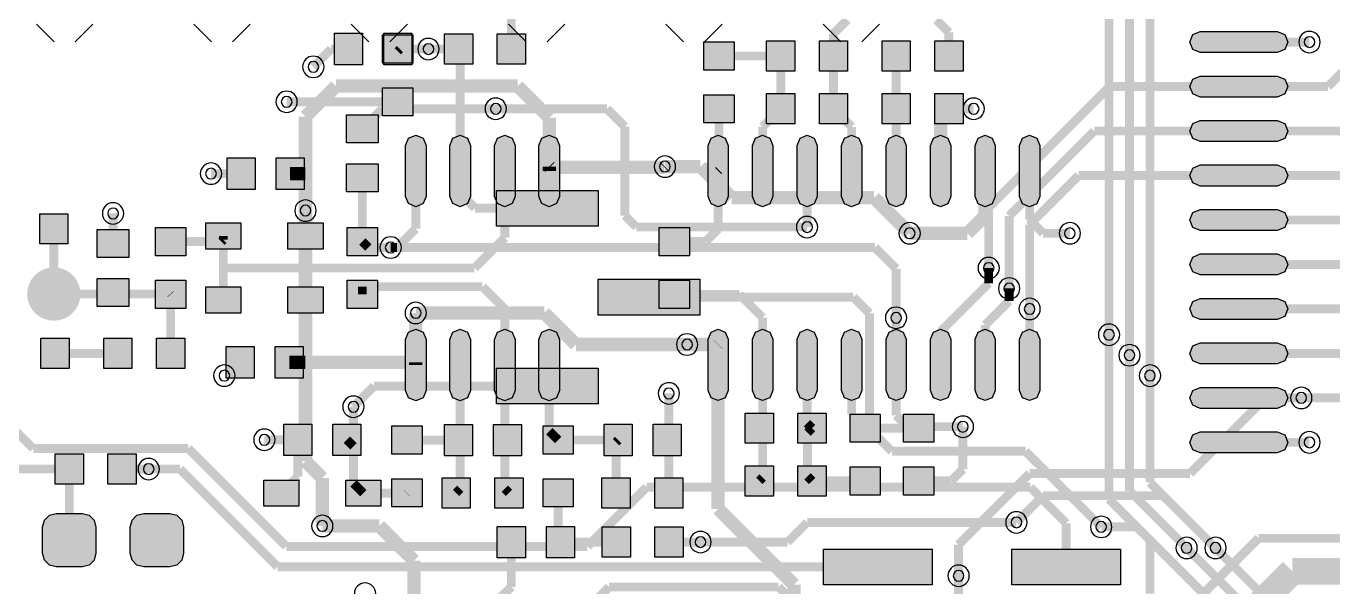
# Model space of a CAD drawing. Header units: millimetres. Extents: x -2 to 166, y 0 to 101.
# Drawn here: x 19.11 to 56.4, y 49.85 to 65.86 of the extents above; entities that cross this region are included whole.
import ezdxf

# ---------------------------------------------------------------- set-up
doc = ezdxf.new("R2010")
doc.units = ezdxf.units.MM
doc.header["$MEASUREMENT"] = 0
for name, color, linetype, true_color in [('Bottom-Layer', 7, 'Continuous', 0x0000ff), ('Hole-Layer', 7, 'Continuous', 0x222222), ('Multi-Layer', 7, 'Continuous', 0xc0c0c0), ('Top-Layer', 7, 'Continuous', 0xff0000)]:
    doc.layers.add(name, color=color, linetype=linetype, true_color=true_color)

msp = doc.modelspace()

# ---------------------------------------------------------------- hatches: boundary and pattern name
at = {"layer": 'Bottom-Layer'}
for points in [[(28.712, 65.656), (28.712, 64.756), (27.912, 64.756), (27.912, 65.656)], [(30.112, 65.656), (30.112, 64.756), (29.312, 64.756), (29.312, 65.656)], [(31.045, 64.774), (31.045, 65.638), (31.852, 65.638), (31.852, 64.774)], [(32.552, 64.774), (32.552, 65.638), (33.358, 65.638), (33.358, 64.774)], [(39.313, 64.604), (38.449, 64.604), (38.449, 65.41), (39.313, 65.41)], [(41.047, 65.439), (41.047, 64.575), (40.241, 64.575), (40.241, 65.439)], [(42.554, 65.439), (42.554, 64.575), (41.747, 64.575), (41.747, 65.439)], [(44.34, 65.439), (44.34, 64.575), (43.534, 64.575), (43.534, 65.439)], [(45.847, 65.439), (45.847, 64.575), (45.041, 64.575), (45.041, 65.439)], [(39.313, 63.097), (38.449, 63.097), (38.449, 63.903), (39.313, 63.903)], [(41.047, 63.932), (41.047, 63.068), (40.241, 63.068), (40.241, 63.932)], [(42.554, 63.932), (42.554, 63.068), (41.747, 63.068), (41.747, 63.932)], [(44.34, 63.932), (44.34, 63.068), (43.534, 63.068), (43.534, 63.932)], [(45.847, 63.932), (45.847, 63.068), (45.041, 63.068), (45.041, 63.932)], [(29.152, 62.53), (28.252, 62.53), (28.252, 63.33), (29.152, 63.33)], [(30.522, 60.998), (30.436, 60.791), (30.228, 60.704), (30.02, 60.791), (29.934, 60.998), (29.934, 62.455), (30.02, 62.663), (30.228, 62.749), (30.436, 62.663), (30.522, 62.455)], [(31.792, 60.998), (31.706, 60.791), (31.498, 60.704), (31.29, 60.791), (31.204, 60.998), (31.204, 62.455), (31.29, 62.663), (31.498, 62.749), (31.706, 62.663), (31.792, 62.455)], [(33.062, 60.998), (32.976, 60.791), (32.768, 60.704), (32.56, 60.791), (32.474, 60.998), (32.474, 62.455), (32.56, 62.663), (32.768, 62.749), (32.976, 62.663), (33.062, 62.455)], [(34.332, 60.998), (34.246, 60.791), (34.038, 60.704), (33.83, 60.791), (33.744, 60.998), (33.744, 62.455), (33.83, 62.663), (34.038, 62.749), (34.246, 62.663), (34.332, 62.455)], [(39.144, 60.992), (39.06, 60.789), (38.857, 60.705), (38.654, 60.789), (38.57, 60.992), (38.57, 62.456), (38.654, 62.659), (38.857, 62.743), (39.06, 62.659), (39.144, 62.456)], [(40.414, 60.992), (40.33, 60.789), (40.127, 60.705), (39.924, 60.789), (39.84, 60.992), (39.84, 62.456), (39.924, 62.659), (40.127, 62.743), (40.33, 62.659), (40.414, 62.456)], [(41.684, 60.992), (41.6, 60.789), (41.397, 60.705), (41.194, 60.789), (41.11, 60.992), (41.11, 62.456), (41.194, 62.659), (41.397, 62.743), (41.6, 62.659), (41.684, 62.456)], [(42.954, 60.992), (42.87, 60.789), (42.667, 60.705), (42.464, 60.789), (42.38, 60.992), (42.38, 62.456), (42.464, 62.659), (42.667, 62.743), (42.87, 62.659), (42.954, 62.456)], [(44.224, 60.992), (44.14, 60.789), (43.937, 60.705), (43.734, 60.789), (43.65, 60.992), (43.65, 62.456), (43.734, 62.659), (43.937, 62.743), (44.14, 62.659), (44.224, 62.456)], [(45.494, 60.992), (45.41, 60.789), (45.207, 60.705), (45.004, 60.789), (44.92, 60.992), (44.92, 62.456), (45.004, 62.659), (45.207, 62.743), (45.41, 62.659), (45.494, 62.456)], [(46.764, 60.992), (46.68, 60.789), (46.477, 60.705), (46.274, 60.789), (46.19, 60.992), (46.19, 62.456), (46.274, 62.659), (46.477, 62.743), (46.68, 62.659), (46.764, 62.456)], [(48.034, 60.992), (47.95, 60.789), (47.747, 60.705), (47.544, 60.789), (47.46, 60.992), (47.46, 62.456), (47.544, 62.659), (47.747, 62.743), (47.95, 62.659), (48.034, 62.456)], [(24.841, 61.198), (24.841, 62.098), (25.641, 62.098), (25.641, 61.198)], [(26.241, 61.198), (26.241, 62.098), (27.041, 62.098), (27.041, 61.198)], [(29.152, 61.13), (28.252, 61.13), (28.252, 61.93), (29.152, 61.93)], [(20.302, 60.503), (20.302, 59.639), (19.496, 59.639), (19.496, 60.503)], [(21.14, 60.055), (22.04, 60.055), (22.04, 59.255), (21.14, 59.255)], [(23.664, 59.305), (22.8, 59.305), (22.8, 60.111), (23.664, 60.111)], [(24.235, 59.495), (24.235, 60.245), (25.235, 60.245), (25.235, 59.495)], [(26.581, 59.495), (26.581, 60.245), (27.581, 60.245), (27.581, 59.495)], [(28.27, 60.111), (29.134, 60.111), (29.134, 59.305), (28.27, 59.305)], [(38.043, 59.305), (37.179, 59.305), (37.179, 60.111), (38.043, 60.111)], [(19.137, 58.21, 1), (20.661, 58.21, 1)], [(19.137, 58.21, 1), (20.661, 58.21, 1)], [(21.14, 58.655), (22.04, 58.655), (22.04, 57.855), (21.14, 57.855)], [(23.664, 57.798), (22.8, 57.798), (22.8, 58.604), (23.664, 58.604)], [(28.27, 58.604), (29.134, 58.604), (29.134, 57.798), (28.27, 57.798)], [(38.043, 57.798), (37.179, 57.798), (37.179, 58.604), (38.043, 58.604)], [(25.235, 58.414), (25.235, 57.664), (24.235, 57.664), (24.235, 58.414)], [(27.581, 58.414), (27.581, 57.664), (26.581, 57.664), (26.581, 58.414)], [(30.522, 55.454), (30.436, 55.246), (30.228, 55.16), (30.02, 55.246), (29.934, 55.454), (29.934, 56.911), (30.02, 57.119), (30.228, 57.205), (30.436, 57.119), (30.522, 56.911)], [(31.792, 55.454), (31.706, 55.246), (31.498, 55.16), (31.29, 55.246), (31.204, 55.454), (31.204, 56.911), (31.29, 57.119), (31.498, 57.205), (31.706, 57.119), (31.792, 56.911)], [(33.062, 55.454), (32.976, 55.246), (32.768, 55.16), (32.56, 55.246), (32.474, 55.454), (32.474, 56.911), (32.56, 57.119), (32.768, 57.205), (32.976, 57.119), (33.062, 56.911)], [(34.332, 55.454), (34.246, 55.246), (34.038, 55.16), (33.83, 55.246), (33.744, 55.454), (33.744, 56.911), (33.83, 57.119), (34.038, 57.205), (34.246, 57.119), (34.332, 56.911)], [(39.144, 55.453), (39.06, 55.25), (38.857, 55.166), (38.654, 55.25), (38.57, 55.453), (38.57, 56.917), (38.654, 57.12), (38.857, 57.204), (39.06, 57.12), (39.144, 56.917)], [(40.414, 55.453), (40.33, 55.25), (40.127, 55.166), (39.924, 55.25), (39.84, 55.453), (39.84, 56.917), (39.924, 57.12), (40.127, 57.204), (40.33, 57.12), (40.414, 56.917)], [(41.684, 55.453), (41.6, 55.25), (41.397, 55.166), (41.194, 55.25), (41.11, 55.453), (41.11, 56.917), (41.194, 57.12), (41.397, 57.204), (41.6, 57.12), (41.684, 56.917)], [(42.954, 55.453), (42.87, 55.25), (42.667, 55.166), (42.464, 55.25), (42.38, 55.453), (42.38, 56.917), (42.464, 57.12), (42.667, 57.204), (42.87, 57.12), (42.954, 56.917)], [(44.224, 55.453), (44.14, 55.25), (43.937, 55.166), (43.734, 55.25), (43.65, 55.453), (43.65, 56.917), (43.734, 57.12), (43.937, 57.204), (44.14, 57.12), (44.224, 56.917)], [(45.494, 55.453), (45.41, 55.25), (45.207, 55.166), (45.004, 55.25), (44.92, 55.453), (44.92, 56.917), (45.004, 57.12), (45.207, 57.204), (45.41, 57.12), (45.494, 56.917)], [(46.764, 55.453), (46.68, 55.25), (46.477, 55.166), (46.274, 55.25), (46.19, 55.453), (46.19, 56.917), (46.274, 57.12), (46.477, 57.204), (46.68, 57.12), (46.764, 56.917)], [(48.034, 55.453), (47.95, 55.25), (47.747, 55.166), (47.544, 55.25), (47.46, 55.453), (47.46, 56.917), (47.544, 57.12), (47.747, 57.204), (47.95, 57.12), (48.034, 56.917)], [(19.527, 56.083), (19.527, 56.947), (20.334, 56.947), (20.334, 56.083)], [(21.322, 56.083), (21.322, 56.947), (22.129, 56.947), (22.129, 56.083)], [(22.829, 56.083), (22.829, 56.947), (23.636, 56.947), (23.636, 56.083)], [(24.816, 55.811), (24.816, 56.711), (25.616, 56.711), (25.616, 55.811)], [(26.216, 55.811), (26.216, 56.711), (27.016, 56.711), (27.016, 55.811)], [(27.261, 54.498), (27.261, 53.598), (26.461, 53.598), (26.461, 54.498)], [(28.661, 54.498), (28.661, 53.598), (27.861, 53.598), (27.861, 54.498)], [(31.049, 53.589), (31.049, 54.489), (31.849, 54.489), (31.849, 53.589)], [(32.449, 53.589), (32.449, 54.489), (33.249, 54.489), (33.249, 53.589)], [(35.605, 53.592), (35.605, 54.492), (36.405, 54.492), (36.405, 53.592)], [(37.005, 53.592), (37.005, 54.492), (37.805, 54.492), (37.805, 53.592)], [(39.629, 53.948), (39.629, 54.812), (40.436, 54.812), (40.436, 53.948)], [(41.136, 53.948), (41.136, 54.812), (41.942, 54.812), (41.942, 53.948)], [(42.621, 54.784), (43.485, 54.784), (43.485, 53.977), (42.621, 53.977)], [(45.009, 53.977), (44.145, 53.977), (44.145, 54.784), (45.009, 54.784)], [(29.542, 54.442), (30.406, 54.442), (30.406, 53.636), (29.542, 53.636)], [(33.86, 54.442), (34.724, 54.442), (34.724, 53.636), (33.86, 53.636)], [(19.937, 52.781), (19.937, 53.645), (20.743, 53.645), (20.743, 52.781)], [(21.443, 52.781), (21.443, 53.645), (22.25, 53.645), (22.25, 52.781)], [(30.977, 52.1), (30.977, 52.964), (31.783, 52.964), (31.783, 52.1)], [(32.483, 52.1), (32.483, 52.964), (33.29, 52.964), (33.29, 52.1)], [(36.347, 52.964), (36.347, 52.1), (35.541, 52.1), (35.541, 52.964)], [(37.854, 52.964), (37.854, 52.1), (37.048, 52.1), (37.048, 52.964)], [(39.629, 52.442), (39.629, 53.306), (40.436, 53.306), (40.436, 52.442)], [(41.136, 52.442), (41.136, 53.306), (41.942, 53.306), (41.942, 52.442)], [(42.621, 53.277), (43.485, 53.277), (43.485, 52.47), (42.621, 52.47)], [(45.009, 52.47), (44.145, 52.47), (44.145, 53.277), (45.009, 53.277)], [(26.889, 52.899), (26.889, 52.149), (25.889, 52.149), (25.889, 52.899)], [(29.234, 52.899), (29.234, 52.149), (28.234, 52.149), (28.234, 52.899)], [(29.542, 52.936), (30.406, 52.936), (30.406, 52.129), (29.542, 52.129)], [(33.86, 52.936), (34.724, 52.936), (34.724, 52.129), (33.86, 52.129)], [(19.578, 50.808), (19.578, 51.554), (19.63, 51.749), (19.772, 51.891), (19.967, 51.943), (20.713, 51.943), (20.908, 51.891), (21.05, 51.749), (21.102, 51.554), (21.102, 50.808), (21.05, 50.613), (20.908, 50.471), (20.713, 50.419), (19.967, 50.419), (19.772, 50.471), (19.63, 50.613)], [(22.078, 50.808), (22.078, 51.554), (22.13, 51.749), (22.272, 51.891), (22.467, 51.943), (23.213, 51.943), (23.408, 51.891), (23.55, 51.749), (23.602, 51.554), (23.602, 50.808), (23.55, 50.613), (23.408, 50.471), (23.213, 50.419), (22.467, 50.419), (22.272, 50.471), (22.13, 50.613)], [(33.355, 51.574), (33.355, 50.674), (32.555, 50.674), (32.555, 51.574)], [(34.755, 51.574), (34.755, 50.674), (33.955, 50.674), (33.955, 51.574)], [(35.549, 50.695), (35.549, 51.559), (36.355, 51.559), (36.355, 50.695)], [(37.055, 50.695), (37.055, 51.559), (37.862, 51.559), (37.862, 50.695)]]:
    msp.add_hatch(color=256, dxfattribs=at).paths.add_polyline_path(points)
at = {"layer": 'Hole-Layer'}
for points in [[(19.442, 58.21, 1), (20.356, 58.21, 1)], [(19.442, 58.21, 1), (20.356, 58.21, 1)], [(19.883, 51.181, 1), (20.797, 51.181, 1)], [(19.883, 51.181, 1), (20.797, 51.181, 1)], [(22.383, 51.181, 1), (23.297, 51.181, 1)], [(22.383, 51.181, 1), (23.297, 51.181, 1)]]:
    msp.add_hatch(color=256, dxfattribs=at).paths.add_polyline_path(points)
at = {"layer": 'Multi-Layer'}
h = msp.add_hatch(dxfattribs=at)
h.set_pattern_fill('ANSI37', color=256, style=0)
h.set_pattern_definition([(45, (0, 0), (-2.24506, 2.24506), []), (135, (0, 0), (-2.24506, -2.24506), [])])
h.paths.add_polyline_path([(45.466, 65.913), (45.466, 91.567), (22.479, 91.567), (20.574, 93.472), (20.574, 100.838), (21.209, 100.838), (21.209, 93.726), (22.86, 92.075), (46.044, 92.075), (46.044, 65.409), (-1.778, 65.409), (-1.778, 65.913)])
for points in [[(19.137, 58.21, 1), (20.661, 58.21, 1)], [(19.137, 58.21, 1), (20.661, 58.21, 1)], [(19.137, 58.21, 1), (20.661, 58.21, 1)], [(19.137, 58.21, 1), (20.661, 58.21, 1)], [(19.137, 58.21, 1), (20.661, 58.21, 1)], [(19.137, 58.21, 1), (20.661, 58.21, 1)], [(19.578, 50.808), (19.578, 51.554), (19.63, 51.749), (19.772, 51.891), (19.967, 51.943), (20.713, 51.943), (20.908, 51.891), (21.05, 51.749), (21.102, 51.554), (21.102, 50.808), (21.05, 50.613), (20.908, 50.471), (20.713, 50.419), (19.967, 50.419), (19.772, 50.471), (19.63, 50.613)], [(19.578, 50.808), (19.578, 51.554), (19.63, 51.749), (19.772, 51.891), (19.967, 51.943), (20.713, 51.943), (20.908, 51.891), (21.05, 51.749), (21.102, 51.554), (21.102, 50.808), (21.05, 50.613), (20.908, 50.471), (20.713, 50.419), (19.967, 50.419), (19.772, 50.471), (19.63, 50.613)], [(19.578, 50.808), (19.578, 51.554), (19.63, 51.749), (19.772, 51.891), (19.967, 51.943), (20.713, 51.943), (20.908, 51.891), (21.05, 51.749), (21.102, 51.554), (21.102, 50.808), (21.05, 50.613), (20.908, 50.471), (20.713, 50.419), (19.967, 50.419), (19.772, 50.471), (19.63, 50.613)], [(22.078, 50.808), (22.078, 51.554), (22.13, 51.749), (22.272, 51.891), (22.467, 51.943), (23.213, 51.943), (23.408, 51.891), (23.55, 51.749), (23.602, 51.554), (23.602, 50.808), (23.55, 50.613), (23.408, 50.471), (23.213, 50.419), (22.467, 50.419), (22.272, 50.471), (22.13, 50.613)], [(22.078, 50.808), (22.078, 51.554), (22.13, 51.749), (22.272, 51.891), (22.467, 51.943), (23.213, 51.943), (23.408, 51.891), (23.55, 51.749), (23.602, 51.554), (23.602, 50.808), (23.55, 50.613), (23.408, 50.471), (23.213, 50.419), (22.467, 50.419), (22.272, 50.471), (22.13, 50.613)], [(22.078, 50.808), (22.078, 51.554), (22.13, 51.749), (22.272, 51.891), (22.467, 51.943), (23.213, 51.943), (23.408, 51.891), (23.55, 51.749), (23.602, 51.554), (23.602, 50.808), (23.55, 50.613), (23.408, 50.471), (23.213, 50.419), (22.467, 50.419), (22.272, 50.471), (22.13, 50.613)]]:
    msp.add_hatch(color=256, dxfattribs=at).paths.add_polyline_path(points)
at = {"layer": 'Top-Layer'}
for points in [[(54.816, 65.705), (55.028, 65.617), (55.116, 65.405), (55.028, 65.193), (54.816, 65.105), (52.616, 65.105), (52.404, 65.193), (52.316, 65.405), (52.404, 65.617), (52.616, 65.705)], [(30.144, 64.803), (29.28, 64.803), (29.28, 65.609), (30.144, 65.609)], [(54.816, 64.435), (55.028, 64.347), (55.116, 64.135), (55.028, 63.923), (54.816, 63.835), (52.616, 63.835), (52.404, 63.923), (52.316, 64.135), (52.404, 64.347), (52.616, 64.435)], [(30.144, 63.296), (29.28, 63.296), (29.28, 64.103), (30.144, 64.103)], [(54.816, 63.165), (55.028, 63.077), (55.116, 62.865), (55.028, 62.653), (54.816, 62.565), (52.616, 62.565), (52.404, 62.653), (52.316, 62.865), (52.404, 63.077), (52.616, 63.165)], [(54.816, 61.895), (55.028, 61.807), (55.116, 61.595), (55.028, 61.383), (54.816, 61.295), (52.616, 61.295), (52.404, 61.383), (52.316, 61.595), (52.404, 61.807), (52.616, 61.895)], [(32.533, 61.171), (35.433, 61.171), (35.433, 60.151), (32.533, 60.151)], [(54.816, 60.625), (55.028, 60.537), (55.116, 60.325), (55.028, 60.113), (54.816, 60.025), (52.616, 60.025), (52.404, 60.113), (52.316, 60.325), (52.404, 60.537), (52.616, 60.625)], [(54.816, 59.355), (55.028, 59.267), (55.116, 59.055), (55.028, 58.843), (54.816, 58.755), (52.616, 58.755), (52.404, 58.843), (52.316, 59.055), (52.404, 59.267), (52.616, 59.355)], [(19.137, 58.21, 1), (20.661, 58.21, 1)], [(19.137, 58.21, 1), (20.661, 58.21, 1)], [(35.433, 58.631), (38.333, 58.631), (38.333, 57.611), (35.433, 57.611)], [(54.816, 58.085), (55.028, 57.997), (55.116, 57.785), (55.028, 57.573), (54.816, 57.485), (52.616, 57.485), (52.404, 57.573), (52.316, 57.785), (52.404, 57.997), (52.616, 58.085)], [(54.816, 56.815), (55.028, 56.727), (55.116, 56.515), (55.028, 56.303), (54.816, 56.215), (52.616, 56.215), (52.404, 56.303), (52.316, 56.515), (52.404, 56.727), (52.616, 56.815)], [(32.533, 56.091), (35.433, 56.091), (35.433, 55.071), (32.533, 55.071)], [(54.816, 55.545), (55.028, 55.457), (55.116, 55.245), (55.028, 55.033), (54.816, 54.945), (52.616, 54.945), (52.404, 55.033), (52.316, 55.245), (52.404, 55.457), (52.616, 55.545)], [(54.816, 54.275), (55.028, 54.187), (55.116, 53.975), (55.028, 53.763), (54.816, 53.675), (52.616, 53.675), (52.404, 53.763), (52.316, 53.975), (52.404, 54.187), (52.616, 54.275)], [(19.578, 50.808), (19.578, 51.554), (19.63, 51.749), (19.772, 51.891), (19.967, 51.943), (20.713, 51.943), (20.908, 51.891), (21.05, 51.749), (21.102, 51.554), (21.102, 50.808), (21.05, 50.613), (20.908, 50.471), (20.713, 50.419), (19.967, 50.419), (19.772, 50.471), (19.63, 50.613)], [(22.078, 50.808), (22.078, 51.554), (22.13, 51.749), (22.272, 51.891), (22.467, 51.943), (23.213, 51.943), (23.408, 51.891), (23.55, 51.749), (23.602, 51.554), (23.602, 50.808), (23.55, 50.613), (23.408, 50.471), (23.213, 50.419), (22.467, 50.419), (22.272, 50.471), (22.13, 50.613)], [(41.861, 50.929), (44.961, 50.929), (44.961, 49.909), (41.861, 49.909)], [(47.241, 50.929), (50.341, 50.929), (50.341, 49.909), (47.241, 49.909)]]:
    msp.add_hatch(color=256, dxfattribs=at).paths.add_polyline_path(points)

# ---------------------------------------------------------------- linework, layer by layer
at = {"layer": 'Bottom-Layer'}
for points, const_width in [([(50.013, 57.049), (50.013, 71.654)], 0.254), ([(32.955, 65.206), (32.955, 70.547)], 0.254), ([(51.181, 55.88), (51.181, 67.183)], 0.254), ([(50.597, 56.464), (50.597, 66.548)], 0.254), ([(42.151, 65.646), (42.545, 66.04)], 0.254), ([(45.085, 66.04), (45.444, 65.681)], 0.254), ([(42.151, 65.007), (42.151, 65.646)], 0.254), ([(45.444, 65.681), (45.444, 65.007)], 0.254), ([(27.813, 65.206), (27.305, 64.698)], 0.254), ([(28.312, 65.206), (27.813, 65.206)], 0.254), ([(29.776, 65.206), (29.715, 65.145)], 0.254), ([(30.591, 65.206), (29.776, 65.206)], 0.254), ([(31.448, 65.206), (30.591, 65.206)], 0.254), ([(38.881, 65.007), (40.644, 65.007)], 0.254), ([(40.644, 65.007), (40.644, 63.504)], 0.254), ([(42.151, 63.5), (42.151, 65.007)], 0.254), ([(43.937, 63.5), (43.937, 65.007)], 0.254), ([(27.081, 63.276), (27.953, 64.148)], 0.381), ([(27.953, 64.148), (33.135, 64.148)], 0.381), ([(33.135, 64.148), (34.038, 63.244)], 0.381), ([(27.081, 61.648), (27.081, 63.276)], 0.381), ([(29.272, 63.5), (28.702, 62.93)], 0.254), ([(31.498, 63.5), (29.272, 63.5)], 0.254), ([(31.498, 63.5), (31.498, 61.519)], 0.254), ([(31.498, 63.5), (32.512, 63.5)], 0.254), ([(34.038, 63.244), (34.038, 61.85)], 0.381), ([(38.881, 63.5), (38.881, 61.748)], 0.254), ([(40.644, 63.504), (40.127, 62.987)], 0.254), ([(42.667, 62.983), (42.151, 63.5)], 0.254), ([(43.937, 61.724), (43.937, 63.5)], 0.254), ([(45.207, 63.263), (45.444, 63.5)], 0.381), ([(45.207, 61.724), (45.207, 63.263)], 0.381), ([(45.444, 63.5), (46.151, 63.5)], 0.254), ([(40.127, 62.987), (40.127, 61.724)], 0.254), ([(42.667, 61.724), (42.667, 62.983)], 0.254), ([(34.038, 61.727), (34.038, 61.85)], 0.381), ([(34.038, 61.85), (34.056, 61.832)], 0.381), ([(34.056, 61.832), (37.32, 61.832)], 0.381), ([(37.32, 61.832), (37.338, 61.85)], 0.381), ([(46.477, 61.724), (46.477, 60.447)], 0.381), ([(25.241, 61.648), (24.384, 61.648)], 0.254), ([(27.081, 61.648), (26.641, 61.648)], 0.381), ([(27.081, 61.648), (27.081, 60.594)], 0.381), ([(28.702, 61.53), (28.702, 59.708)], 0.254), ([(30.228, 60.073), (30.228, 61.727)], 0.254), ([(32.768, 59.819), (32.768, 61.727)], 0.254), ([(38.881, 61.748), (38.857, 61.724)], 0.254), ([(38.857, 61.724), (38.857, 60.066)], 0.254), ([(41.397, 61.724), (41.397, 60.123)], 0.254), ([(47.747, 61.724), (47.747, 60.33)], 0.254), ([(21.59, 59.655), (21.59, 60.512)], 0.254), ([(27.081, 60.594), (27.081, 59.87)], 0.381), ([(46.477, 60.447), (45.974, 59.944)], 0.381), ([(47.747, 60.33), (48.133, 59.944)], 0.254), ([(19.899, 58.21), (19.899, 60.071)], 0.254), ([(29.693, 59.539), (30.228, 60.073)], 0.254), ([(38.857, 60.066), (38.499, 59.708)], 0.254), ([(45.974, 59.944), (44.323, 59.944)], 0.381), ([(48.133, 59.944), (48.895, 59.944)], 0.254), ([(24.685, 59.708), (23.232, 59.708)], 0.254), ([(24.735, 59.758), (24.685, 59.708)], 0.254), ([(24.735, 59.87), (24.735, 59.758)], 0.254), ([(24.735, 58.955), (24.735, 59.758)], 0.254), ([(28.702, 59.708), (28.871, 59.539)], 0.254), ([(31.903, 58.955), (32.768, 59.819)], 0.254), ([(38.499, 59.708), (37.611, 59.708)], 0.254), ([(28.871, 59.539), (29.512, 59.539)], 0.254), ([(29.512, 59.539), (29.693, 59.539)], 0.254), ([(24.735, 58.039), (24.735, 58.955)], 0.254), ([(24.735, 58.955), (31.903, 58.955)], 0.254), ([(46.579, 58.953), (46.579, 58.517)], 0.254), ([(46.579, 58.517), (45.207, 57.145)], 0.254), ([(23.224, 58.21), (19.899, 58.21)], 0.254), ([(23.232, 58.201), (23.224, 58.21)], 0.254), ([(23.232, 56.515), (23.232, 58.201)], 0.254), ([(27.081, 56.261), (27.081, 58.039)], 0.381), ([(28.702, 58.201), (28.702, 58.42)], 0.254), ([(28.702, 58.42), (32.131, 58.42)], 0.254), ([(32.131, 58.42), (32.768, 57.783)], 0.254), ([(37.611, 58.201), (39.462, 58.201)], 0.254), ([(39.462, 58.201), (40.127, 57.536)], 0.254), ([(47.163, 58.01), (47.163, 58.369)], 0.254), ([(30.228, 56.261), (30.228, 57.671)], 0.381), ([(32.768, 57.783), (32.768, 56.182)], 0.254), ([(46.477, 57.324), (47.163, 58.01)], 0.254), ([(47.747, 56.185), (47.747, 57.785)], 0.254), ([(40.127, 57.536), (40.127, 56.185)], 0.254), ([(43.937, 56.185), (43.937, 57.531)], 0.254), ([(46.477, 56.185), (46.477, 57.324)], 0.254), ([(45.207, 57.145), (45.207, 56.185)], 0.254), ([(38.852, 56.769), (37.973, 56.769)], 0.381), ([(38.857, 56.774), (38.852, 56.769)], 0.381), ([(38.857, 56.185), (38.857, 56.774)], 0.381), ([(19.93, 56.515), (21.726, 56.515)], 0.254), ([(26.616, 56.261), (27.081, 56.261)], 0.381), ([(27.081, 56.261), (30.228, 56.261)], 0.381), ([(30.228, 56.261), (30.228, 56.182)], 0.381), ([(38.857, 56.185), (38.857, 52.075)], 0.381), ([(40.127, 56.185), (40.127, 52.969)], 0.254), ([(41.397, 56.185), (41.397, 54.522)], 0.254), ([(42.667, 56.185), (42.667, 54.766)], 0.254), ([(31.498, 55.974), (31.498, 52.651)], 0.254), ([(32.768, 56.182), (32.768, 52.651)], 0.254), ([(34.038, 55.974), (34.038, 54.293)], 0.254), ([(37.451, 52.532), (37.451, 55.372)], 0.254), ([(52.324, 53.086), (54.483, 55.245)], 0.254), ([(54.483, 55.245), (55.499, 55.245)], 0.254), ([(28.45, 53.859), (28.45, 54.991)], 0.254), ([(42.667, 54.766), (43.053, 54.38)], 0.254), ([(41.397, 54.522), (41.539, 54.38)], 0.254), ([(41.539, 54.38), (41.409, 54.25)], 0.254), ([(43.053, 54.38), (44.577, 54.38)], 0.254), ([(45.842, 53.208), (45.842, 54.422)], 0.254), ([(26.861, 54.048), (25.908, 54.048)], 0.254), ([(26.861, 52.996), (26.861, 54.048)], 0.254), ([(28.45, 53.859), (28.261, 54.048)], 0.254), ([(29.974, 54.039), (31.449, 54.039)], 0.254), ([(34.038, 54.293), (34.292, 54.039)], 0.254), ([(34.295, 54.042), (34.292, 54.039)], 0.254), ([(36.005, 54.042), (34.295, 54.042)], 0.254), ([(35.944, 53.981), (36.005, 54.042)], 0.254), ([(35.944, 52.532), (35.944, 53.981)], 0.254), ([(41.409, 54.25), (41.409, 53.004)], 0.254), ([(28.45, 53.859), (28.45, 52.807)], 0.254), ([(20.34, 53.213), (17.145, 53.213)], 0.254), ([(20.34, 53.213), (20.34, 51.181)], 0.254), ([(21.847, 53.213), (22.606, 53.213)], 0.254), ([(45.508, 52.874), (45.842, 53.208)], 0.254), ([(26.389, 52.524), (26.861, 52.996)], 0.254), ([(40.127, 52.969), (40.032, 52.874)], 0.254), ([(41.409, 53.004), (41.539, 52.874)], 0.254), ([(41.539, 52.874), (43.053, 52.874)], 0.254), ([(44.577, 52.874), (45.508, 52.874)], 0.254), ([(45.72, 51.054), (47.752, 53.086)], 0.254), ([(47.752, 53.086), (52.324, 53.086)], 0.254), ([(28.45, 52.807), (28.734, 52.524)], 0.254), ([(28.734, 52.524), (29.966, 52.524)], 0.254), ([(29.966, 52.524), (29.974, 52.532)], 0.254), ([(31.498, 52.651), (31.38, 52.532)], 0.254), ([(32.768, 52.651), (32.887, 52.532)], 0.254), ([(34.292, 51.127), (34.292, 52.532)], 0.254), ([(38.857, 52.075), (41.021, 49.911)], 0.381), ([(47.371, 51.689), (48.133, 52.451)], 0.254), ([(48.133, 52.451), (51.562, 52.451)], 0.254), ([(51.562, 52.451), (53.052, 50.961)], 0.254), ([(29.185, 51.587), (27.559, 51.587)], 0.381), ([(30.18, 50.593), (29.185, 51.587)], 0.381), ([(49.789, 51.562), (50.799, 51.562)], 0.254), ([(50.799, 51.562), (53.898, 48.463)], 0.254), ([(32.955, 51.124), (32.955, 49.846)], 0.254), ([(36.005, 51.127), (34.292, 51.127)], 0.254), ([(37.459, 51.127), (38.354, 51.127)], 0.254), ([(45.72, 50.165), (45.72, 51.054)], 0.254), ([(30.18, 47.879), (30.18, 50.593)], 0.381), ([(52.226, 50.961), (54.165, 49.022)], 0.254), ([(54.382, 49.631), (53.052, 50.961)], 0.254), ([(32.955, 49.846), (32.639, 49.53)], 0.254), ([(41.021, 49.911), (41.021, 44.069)], 0.381)]:
    msp.add_lwpolyline(points, dxfattribs=dict(at, const_width=const_width))
for points in [[(28.712, 65.656), (28.712, 64.756), (27.912, 64.756), (27.912, 65.656)], [(30.112, 65.656), (30.112, 64.756), (29.312, 64.756), (29.312, 65.656)], [(31.045, 64.774), (31.045, 65.638), (31.852, 65.638), (31.852, 64.774)], [(32.552, 64.774), (32.552, 65.638), (33.358, 65.638), (33.358, 64.774)], [(39.313, 64.604), (38.449, 64.604), (38.449, 65.41), (39.313, 65.41)], [(41.047, 65.439), (41.047, 64.575), (40.241, 64.575), (40.241, 65.439)], [(42.554, 65.439), (42.554, 64.575), (41.747, 64.575), (41.747, 65.439)], [(44.34, 65.439), (44.34, 64.575), (43.534, 64.575), (43.534, 65.439)], [(45.847, 65.439), (45.847, 64.575), (45.041, 64.575), (45.041, 65.439)], [(39.313, 63.097), (38.449, 63.097), (38.449, 63.903), (39.313, 63.903)], [(41.047, 63.932), (41.047, 63.068), (40.241, 63.068), (40.241, 63.932)], [(42.554, 63.932), (42.554, 63.068), (41.747, 63.068), (41.747, 63.932)], [(44.34, 63.932), (44.34, 63.068), (43.534, 63.068), (43.534, 63.932)], [(45.847, 63.932), (45.847, 63.068), (45.041, 63.068), (45.041, 63.932)], [(29.152, 62.53), (28.252, 62.53), (28.252, 63.33), (29.152, 63.33)], [(30.522, 60.998), (30.436, 60.791), (30.228, 60.704), (30.02, 60.791), (29.934, 60.998), (29.934, 62.455), (30.02, 62.663), (30.228, 62.749), (30.436, 62.663), (30.522, 62.455)], [(31.792, 60.998), (31.706, 60.791), (31.498, 60.704), (31.29, 60.791), (31.204, 60.998), (31.204, 62.455), (31.29, 62.663), (31.498, 62.749), (31.706, 62.663), (31.792, 62.455)], [(33.062, 60.998), (32.976, 60.791), (32.768, 60.704), (32.56, 60.791), (32.474, 60.998), (32.474, 62.455), (32.56, 62.663), (32.768, 62.749), (32.976, 62.663), (33.062, 62.455)], [(34.332, 60.998), (34.246, 60.791), (34.038, 60.704), (33.83, 60.791), (33.744, 60.998), (33.744, 62.455), (33.83, 62.663), (34.038, 62.749), (34.246, 62.663), (34.332, 62.455)], [(39.144, 60.992), (39.06, 60.789), (38.857, 60.705), (38.654, 60.789), (38.57, 60.992), (38.57, 62.456), (38.654, 62.659), (38.857, 62.743), (39.06, 62.659), (39.144, 62.456)], [(40.414, 60.992), (40.33, 60.789), (40.127, 60.705), (39.924, 60.789), (39.84, 60.992), (39.84, 62.456), (39.924, 62.659), (40.127, 62.743), (40.33, 62.659), (40.414, 62.456)], [(41.684, 60.992), (41.6, 60.789), (41.397, 60.705), (41.194, 60.789), (41.11, 60.992), (41.11, 62.456), (41.194, 62.659), (41.397, 62.743), (41.6, 62.659), (41.684, 62.456)], [(42.954, 60.992), (42.87, 60.789), (42.667, 60.705), (42.464, 60.789), (42.38, 60.992), (42.38, 62.456), (42.464, 62.659), (42.667, 62.743), (42.87, 62.659), (42.954, 62.456)], [(44.224, 60.992), (44.14, 60.789), (43.937, 60.705), (43.734, 60.789), (43.65, 60.992), (43.65, 62.456), (43.734, 62.659), (43.937, 62.743), (44.14, 62.659), (44.224, 62.456)], [(45.494, 60.992), (45.41, 60.789), (45.207, 60.705), (45.004, 60.789), (44.92, 60.992), (44.92, 62.456), (45.004, 62.659), (45.207, 62.743), (45.41, 62.659), (45.494, 62.456)], [(46.764, 60.992), (46.68, 60.789), (46.477, 60.705), (46.274, 60.789), (46.19, 60.992), (46.19, 62.456), (46.274, 62.659), (46.477, 62.743), (46.68, 62.659), (46.764, 62.456)], [(48.034, 60.992), (47.95, 60.789), (47.747, 60.705), (47.544, 60.789), (47.46, 60.992), (47.46, 62.456), (47.544, 62.659), (47.747, 62.743), (47.95, 62.659), (48.034, 62.456)], [(24.841, 61.198), (24.841, 62.098), (25.641, 62.098), (25.641, 61.198)], [(26.241, 61.198), (26.241, 62.098), (27.041, 62.098), (27.041, 61.198)], [(29.152, 61.13), (28.252, 61.13), (28.252, 61.93), (29.152, 61.93)], [(20.302, 60.503), (20.302, 59.639), (19.496, 59.639), (19.496, 60.503)], [(21.14, 60.055), (22.04, 60.055), (22.04, 59.255), (21.14, 59.255)], [(23.664, 59.305), (22.8, 59.305), (22.8, 60.111), (23.664, 60.111)], [(24.235, 59.495), (24.235, 60.245), (25.235, 60.245), (25.235, 59.495)], [(26.581, 59.495), (26.581, 60.245), (27.581, 60.245), (27.581, 59.495)], [(28.27, 60.111), (29.134, 60.111), (29.134, 59.305), (28.27, 59.305)], [(38.043, 59.305), (37.179, 59.305), (37.179, 60.111), (38.043, 60.111)], [(21.14, 58.655), (22.04, 58.655), (22.04, 57.855), (21.14, 57.855)], [(23.664, 57.798), (22.8, 57.798), (22.8, 58.604), (23.664, 58.604)], [(28.27, 58.604), (29.134, 58.604), (29.134, 57.798), (28.27, 57.798)], [(38.043, 57.798), (37.179, 57.798), (37.179, 58.604), (38.043, 58.604)], [(25.235, 58.414), (25.235, 57.664), (24.235, 57.664), (24.235, 58.414)], [(27.581, 58.414), (27.581, 57.664), (26.581, 57.664), (26.581, 58.414)], [(30.522, 55.454), (30.436, 55.246), (30.228, 55.16), (30.02, 55.246), (29.934, 55.454), (29.934, 56.911), (30.02, 57.119), (30.228, 57.205), (30.436, 57.119), (30.522, 56.911)], [(31.792, 55.454), (31.706, 55.246), (31.498, 55.16), (31.29, 55.246), (31.204, 55.454), (31.204, 56.911), (31.29, 57.119), (31.498, 57.205), (31.706, 57.119), (31.792, 56.911)], [(33.062, 55.454), (32.976, 55.246), (32.768, 55.16), (32.56, 55.246), (32.474, 55.454), (32.474, 56.911), (32.56, 57.119), (32.768, 57.205), (32.976, 57.119), (33.062, 56.911)], [(34.332, 55.454), (34.246, 55.246), (34.038, 55.16), (33.83, 55.246), (33.744, 55.454), (33.744, 56.911), (33.83, 57.119), (34.038, 57.205), (34.246, 57.119), (34.332, 56.911)], [(39.144, 55.453), (39.06, 55.25), (38.857, 55.166), (38.654, 55.25), (38.57, 55.453), (38.57, 56.917), (38.654, 57.12), (38.857, 57.204), (39.06, 57.12), (39.144, 56.917)], [(40.414, 55.453), (40.33, 55.25), (40.127, 55.166), (39.924, 55.25), (39.84, 55.453), (39.84, 56.917), (39.924, 57.12), (40.127, 57.204), (40.33, 57.12), (40.414, 56.917)], [(41.684, 55.453), (41.6, 55.25), (41.397, 55.166), (41.194, 55.25), (41.11, 55.453), (41.11, 56.917), (41.194, 57.12), (41.397, 57.204), (41.6, 57.12), (41.684, 56.917)], [(42.954, 55.453), (42.87, 55.25), (42.667, 55.166), (42.464, 55.25), (42.38, 55.453), (42.38, 56.917), (42.464, 57.12), (42.667, 57.204), (42.87, 57.12), (42.954, 56.917)], [(44.224, 55.453), (44.14, 55.25), (43.937, 55.166), (43.734, 55.25), (43.65, 55.453), (43.65, 56.917), (43.734, 57.12), (43.937, 57.204), (44.14, 57.12), (44.224, 56.917)], [(45.494, 55.453), (45.41, 55.25), (45.207, 55.166), (45.004, 55.25), (44.92, 55.453), (44.92, 56.917), (45.004, 57.12), (45.207, 57.204), (45.41, 57.12), (45.494, 56.917)], [(46.764, 55.453), (46.68, 55.25), (46.477, 55.166), (46.274, 55.25), (46.19, 55.453), (46.19, 56.917), (46.274, 57.12), (46.477, 57.204), (46.68, 57.12), (46.764, 56.917)], [(48.034, 55.453), (47.95, 55.25), (47.747, 55.166), (47.544, 55.25), (47.46, 55.453), (47.46, 56.917), (47.544, 57.12), (47.747, 57.204), (47.95, 57.12), (48.034, 56.917)], [(19.527, 56.083), (19.527, 56.947), (20.334, 56.947), (20.334, 56.083)], [(21.322, 56.083), (21.322, 56.947), (22.129, 56.947), (22.129, 56.083)], [(22.829, 56.083), (22.829, 56.947), (23.636, 56.947), (23.636, 56.083)], [(24.816, 55.811), (24.816, 56.711), (25.616, 56.711), (25.616, 55.811)], [(26.216, 55.811), (26.216, 56.711), (27.016, 56.711), (27.016, 55.811)], [(27.261, 54.498), (27.261, 53.598), (26.461, 53.598), (26.461, 54.498)], [(28.661, 54.498), (28.661, 53.598), (27.861, 53.598), (27.861, 54.498)], [(31.049, 53.589), (31.049, 54.489), (31.849, 54.489), (31.849, 53.589)], [(32.449, 53.589), (32.449, 54.489), (33.249, 54.489), (33.249, 53.589)], [(35.605, 53.592), (35.605, 54.492), (36.405, 54.492), (36.405, 53.592)], [(37.005, 53.592), (37.005, 54.492), (37.805, 54.492), (37.805, 53.592)], [(39.629, 53.948), (39.629, 54.812), (40.436, 54.812), (40.436, 53.948)], [(41.136, 53.948), (41.136, 54.812), (41.942, 54.812), (41.942, 53.948)], [(42.621, 54.784), (43.485, 54.784), (43.485, 53.977), (42.621, 53.977)], [(45.009, 53.977), (44.145, 53.977), (44.145, 54.784), (45.009, 54.784)], [(29.542, 54.442), (30.406, 54.442), (30.406, 53.636), (29.542, 53.636)], [(33.86, 54.442), (34.724, 54.442), (34.724, 53.636), (33.86, 53.636)], [(19.937, 52.781), (19.937, 53.645), (20.743, 53.645), (20.743, 52.781)], [(21.443, 52.781), (21.443, 53.645), (22.25, 53.645), (22.25, 52.781)], [(30.977, 52.1), (30.977, 52.964), (31.783, 52.964), (31.783, 52.1)], [(32.483, 52.1), (32.483, 52.964), (33.29, 52.964), (33.29, 52.1)], [(36.347, 52.964), (36.347, 52.1), (35.541, 52.1), (35.541, 52.964)], [(37.854, 52.964), (37.854, 52.1), (37.048, 52.1), (37.048, 52.964)], [(39.629, 52.442), (39.629, 53.306), (40.436, 53.306), (40.436, 52.442)], [(41.136, 52.442), (41.136, 53.306), (41.942, 53.306), (41.942, 52.442)], [(42.621, 53.277), (43.485, 53.277), (43.485, 52.47), (42.621, 52.47)], [(45.009, 52.47), (44.145, 52.47), (44.145, 53.277), (45.009, 53.277)], [(26.889, 52.899), (26.889, 52.149), (25.889, 52.149), (25.889, 52.899)], [(29.234, 52.899), (29.234, 52.149), (28.234, 52.149), (28.234, 52.899)], [(29.542, 52.936), (30.406, 52.936), (30.406, 52.129), (29.542, 52.129)], [(33.86, 52.936), (34.724, 52.936), (34.724, 52.129), (33.86, 52.129)], [(19.578, 50.808), (19.578, 51.554), (19.63, 51.749), (19.772, 51.891), (19.967, 51.943), (20.713, 51.943), (20.908, 51.891), (21.05, 51.749), (21.102, 51.554), (21.102, 50.808), (21.05, 50.613), (20.908, 50.471), (20.713, 50.419), (19.967, 50.419), (19.772, 50.471), (19.63, 50.613)], [(22.078, 50.808), (22.078, 51.554), (22.13, 51.749), (22.272, 51.891), (22.467, 51.943), (23.213, 51.943), (23.408, 51.891), (23.55, 51.749), (23.602, 51.554), (23.602, 50.808), (23.55, 50.613), (23.408, 50.471), (23.213, 50.419), (22.467, 50.419), (22.272, 50.471), (22.13, 50.613)], [(33.355, 51.574), (33.355, 50.674), (32.555, 50.674), (32.555, 51.574)], [(34.755, 51.574), (34.755, 50.674), (33.955, 50.674), (33.955, 51.574)], [(35.549, 50.695), (35.549, 51.559), (36.355, 51.559), (36.355, 50.695)], [(37.055, 50.695), (37.055, 51.559), (37.862, 51.559), (37.862, 50.695)]]:
    msp.add_lwpolyline(points, close=True, dxfattribs=at)
at = {"layer": 'Hole-Layer'}
for points in [[(30.438, 65.206, 1), (30.743, 65.206, 1)], [(55.582, 65.405, 1), (55.887, 65.405, 1)], [(27.153, 64.698, 1), (27.458, 64.698, 1)], [(26.391, 63.699, 1), (26.696, 63.699, 1)], [(32.36, 63.5, 1), (32.665, 63.5, 1)], [(45.999, 63.5, 1), (46.304, 63.5, 1)], [(37.186, 61.85, 1), (37.491, 61.85, 1)], [(24.232, 61.648, 1), (24.537, 61.648, 1)], [(21.438, 60.512, 1), (21.743, 60.512, 1)], [(26.928, 60.594, 1), (27.233, 60.594, 1)], [(41.245, 60.123, 1), (41.55, 60.123, 1)], [(44.171, 59.944, 1), (44.476, 59.944, 1)], [(48.743, 59.944, 1), (49.048, 59.944, 1)], [(29.359, 59.539, 1), (29.664, 59.539, 1)], [(46.427, 58.953, 1), (46.732, 58.953, 1)], [(47.011, 58.369, 1), (47.316, 58.369, 1)], [(30.076, 57.671, 1), (30.381, 57.671, 1)], [(47.595, 57.785, 1), (47.9, 57.785, 1)], [(43.785, 57.531, 1), (44.09, 57.531, 1)], [(49.86, 57.049, 1), (50.165, 57.049, 1)], [(37.821, 56.769, 1), (38.126, 56.769, 1)], [(50.445, 56.464, 1), (50.75, 56.464, 1)], [(24.613, 55.88, 1), (24.918, 55.88, 1)], [(51.029, 55.88, 1), (51.334, 55.88, 1)], [(37.298, 55.372, 1), (37.603, 55.372, 1)], [(28.298, 54.991, 1), (28.603, 54.991, 1)], [(45.69, 54.422, 1), (45.995, 54.422, 1)], [(25.756, 54.048, 1), (26.061, 54.048, 1)], [(55.582, 53.975, 1), (55.887, 53.975, 1)], [(22.454, 53.213, 1), (22.759, 53.213, 1)], [(27.407, 51.587, 1), (27.712, 51.587, 1)], [(52.074, 50.961, 1), (52.379, 50.961, 1)]]:
    msp.add_lwpolyline(points, format="xyb", close=True, dxfattribs=at)
for points in [[(55.347, 55.245, 1), (55.652, 55.245), (55.652, 55.245, 1), (55.347, 55.245)], [(47.219, 51.689, 1), (47.523, 51.689), (47.523, 51.689, 1), (47.219, 51.689)], [(49.636, 51.562, 1), (49.941, 51.562), (49.941, 51.562, 1), (49.636, 51.562)], [(38.202, 51.127, 1), (38.506, 51.127), (38.506, 51.127, 1), (38.202, 51.127)], [(52.9, 50.961, 1), (53.205, 50.961), (53.205, 50.961, 1), (52.9, 50.961)], [(45.568, 50.165, 1), (45.872, 50.165), (45.872, 50.165, 1), (45.568, 50.165)]]:
    msp.add_lwpolyline(points, format="xyb", dxfattribs=at)
at = {"layer": 'Multi-Layer', "const_width": 0.00508}
msp.add_lwpolyline([(45.466, 65.913), (45.466, 91.567), (22.479, 91.567), (20.574, 93.472), (20.574, 100.838), (21.209, 100.838), (21.209, 93.726), (22.86, 92.075), (46.044, 92.075), (46.044, 65.409), (-1.778, 65.409), (-1.778, 65.913)], close=True, dxfattribs=at)
at = {"layer": 'Multi-Layer'}
for points in [[(55.429, 65.405, 1), (56.039, 65.405, 1)], [(32.207, 63.5, 1), (32.817, 63.5, 1)], [(45.846, 63.5, 1), (46.456, 63.5, 1)], [(37.033, 61.85, 1), (37.643, 61.85, 1)], [(41.092, 60.123, 1), (41.702, 60.123, 1)], [(44.018, 59.944, 1), (44.628, 59.944, 1)], [(48.59, 59.944, 1), (49.2, 59.944, 1)], [(46.274, 58.953, 1), (46.884, 58.953, 1)], [(46.858, 58.369, 1), (47.468, 58.369, 1)], [(43.632, 57.531, 1), (44.242, 57.531, 1)], [(47.442, 57.785, 1), (48.052, 57.785, 1)], [(37.668, 56.769, 1), (38.278, 56.769, 1)], [(49.708, 57.049, 1), (50.318, 57.049, 1)], [(50.292, 56.464, 1), (50.902, 56.464, 1)], [(50.876, 55.88, 1), (51.487, 55.88, 1)], [(37.146, 55.372, 1), (37.756, 55.372, 1)], [(45.537, 54.422, 1), (46.147, 54.422, 1)], [(55.429, 53.975, 1), (56.039, 53.975, 1)], [(51.921, 50.961, 1), (52.531, 50.961, 1)]]:
    msp.add_lwpolyline(points, format="xyb", close=True, dxfattribs=at)
for points in [[(30.286, 65.206, 1), (30.896, 65.206), (30.896, 65.206, 1), (30.286, 65.206)], [(27, 64.698, 1), (27.61, 64.698), (27.61, 64.698, 1), (27, 64.698)], [(26.238, 63.699, 1), (26.848, 63.699), (26.848, 63.699, 1), (26.238, 63.699)], [(24.079, 61.648, 1), (24.689, 61.648), (24.689, 61.648, 1), (24.079, 61.648)], [(21.285, 60.512, 1), (21.895, 60.512), (21.895, 60.512, 1), (21.285, 60.512)], [(26.776, 60.594, 1), (27.386, 60.594), (27.386, 60.594, 1), (26.776, 60.594)], [(29.207, 59.539, 1), (29.817, 59.539), (29.817, 59.539, 1), (29.207, 59.539)], [(29.923, 57.671, 1), (30.533, 57.671), (30.533, 57.671, 1), (29.923, 57.671)], [(24.46, 55.88, 1), (25.07, 55.88), (25.07, 55.88, 1), (24.46, 55.88)], [(28.145, 54.991, 1), (28.755, 54.991), (28.755, 54.991, 1), (28.145, 54.991)], [(55.194, 55.245, 1), (55.804, 55.245), (55.804, 55.245, 1), (55.194, 55.245)], [(25.603, 54.048, 1), (26.213, 54.048), (26.213, 54.048, 1), (25.603, 54.048)], [(22.301, 53.213, 1), (22.911, 53.213), (22.911, 53.213, 1), (22.301, 53.213)], [(27.254, 51.587, 1), (27.864, 51.587), (27.864, 51.587, 1), (27.254, 51.587)], [(47.066, 51.689, 1), (47.676, 51.689), (47.676, 51.689, 1), (47.066, 51.689)], [(49.484, 51.562, 1), (50.094, 51.562), (50.094, 51.562, 1), (49.484, 51.562)], [(38.049, 51.127, 1), (38.659, 51.127), (38.659, 51.127, 1), (38.049, 51.127)], [(52.747, 50.961, 1), (53.357, 50.961), (53.357, 50.961, 1), (52.747, 50.961)], [(45.415, 50.165, 1), (46.025, 50.165), (46.025, 50.165, 1), (45.415, 50.165)], [(28.475, 49.657, 1), (29.085, 49.657), (29.085, 49.657, 1), (28.475, 49.657)]]:
    msp.add_lwpolyline(points, format="xyb", dxfattribs=at)
for points in [[(19.578, 50.808), (19.578, 51.554), (19.63, 51.749), (19.772, 51.891), (19.967, 51.943), (20.713, 51.943), (20.908, 51.891), (21.05, 51.749), (21.102, 51.554), (21.102, 50.808), (21.05, 50.613), (20.908, 50.471), (20.713, 50.419), (19.967, 50.419), (19.772, 50.471), (19.63, 50.613)], [(19.578, 50.808), (19.578, 51.554), (19.63, 51.749), (19.772, 51.891), (19.967, 51.943), (20.713, 51.943), (20.908, 51.891), (21.05, 51.749), (21.102, 51.554), (21.102, 50.808), (21.05, 50.613), (20.908, 50.471), (20.713, 50.419), (19.967, 50.419), (19.772, 50.471), (19.63, 50.613)], [(19.578, 50.808), (19.578, 51.554), (19.63, 51.749), (19.772, 51.891), (19.967, 51.943), (20.713, 51.943), (20.908, 51.891), (21.05, 51.749), (21.102, 51.554), (21.102, 50.808), (21.05, 50.613), (20.908, 50.471), (20.713, 50.419), (19.967, 50.419), (19.772, 50.471), (19.63, 50.613)], [(22.078, 50.808), (22.078, 51.554), (22.13, 51.749), (22.272, 51.891), (22.467, 51.943), (23.213, 51.943), (23.408, 51.891), (23.55, 51.749), (23.602, 51.554), (23.602, 50.808), (23.55, 50.613), (23.408, 50.471), (23.213, 50.419), (22.467, 50.419), (22.272, 50.471), (22.13, 50.613)], [(22.078, 50.808), (22.078, 51.554), (22.13, 51.749), (22.272, 51.891), (22.467, 51.943), (23.213, 51.943), (23.408, 51.891), (23.55, 51.749), (23.602, 51.554), (23.602, 50.808), (23.55, 50.613), (23.408, 50.471), (23.213, 50.419), (22.467, 50.419), (22.272, 50.471), (22.13, 50.613)], [(22.078, 50.808), (22.078, 51.554), (22.13, 51.749), (22.272, 51.891), (22.467, 51.943), (23.213, 51.943), (23.408, 51.891), (23.55, 51.749), (23.602, 51.554), (23.602, 50.808), (23.55, 50.613), (23.408, 50.471), (23.213, 50.419), (22.467, 50.419), (22.272, 50.471), (22.13, 50.613)]]:
    msp.add_lwpolyline(points, close=True, dxfattribs=at)
at = {"layer": 'Top-Layer'}
for points in [[(54.816, 65.705), (55.028, 65.617), (55.116, 65.405), (55.028, 65.193), (54.816, 65.105), (52.616, 65.105), (52.404, 65.193), (52.316, 65.405), (52.404, 65.617), (52.616, 65.705)], [(30.144, 64.803), (29.28, 64.803), (29.28, 65.609), (30.144, 65.609)], [(54.816, 64.435), (55.028, 64.347), (55.116, 64.135), (55.028, 63.923), (54.816, 63.835), (52.616, 63.835), (52.404, 63.923), (52.316, 64.135), (52.404, 64.347), (52.616, 64.435)], [(30.144, 63.296), (29.28, 63.296), (29.28, 64.103), (30.144, 64.103)], [(54.816, 63.165), (55.028, 63.077), (55.116, 62.865), (55.028, 62.653), (54.816, 62.565), (52.616, 62.565), (52.404, 62.653), (52.316, 62.865), (52.404, 63.077), (52.616, 63.165)], [(54.816, 61.895), (55.028, 61.807), (55.116, 61.595), (55.028, 61.383), (54.816, 61.295), (52.616, 61.295), (52.404, 61.383), (52.316, 61.595), (52.404, 61.807), (52.616, 61.895)], [(32.533, 61.171), (35.433, 61.171), (35.433, 60.151), (32.533, 60.151)], [(54.816, 60.625), (55.028, 60.537), (55.116, 60.325), (55.028, 60.113), (54.816, 60.025), (52.616, 60.025), (52.404, 60.113), (52.316, 60.325), (52.404, 60.537), (52.616, 60.625)], [(54.816, 59.355), (55.028, 59.267), (55.116, 59.055), (55.028, 58.843), (54.816, 58.755), (52.616, 58.755), (52.404, 58.843), (52.316, 59.055), (52.404, 59.267), (52.616, 59.355)], [(35.433, 58.631), (38.333, 58.631), (38.333, 57.611), (35.433, 57.611)], [(54.816, 58.085), (55.028, 57.997), (55.116, 57.785), (55.028, 57.573), (54.816, 57.485), (52.616, 57.485), (52.404, 57.573), (52.316, 57.785), (52.404, 57.997), (52.616, 58.085)], [(54.816, 56.815), (55.028, 56.727), (55.116, 56.515), (55.028, 56.303), (54.816, 56.215), (52.616, 56.215), (52.404, 56.303), (52.316, 56.515), (52.404, 56.727), (52.616, 56.815)], [(32.533, 56.091), (35.433, 56.091), (35.433, 55.071), (32.533, 55.071)], [(54.816, 55.545), (55.028, 55.457), (55.116, 55.245), (55.028, 55.033), (54.816, 54.945), (52.616, 54.945), (52.404, 55.033), (52.316, 55.245), (52.404, 55.457), (52.616, 55.545)], [(54.816, 54.275), (55.028, 54.187), (55.116, 53.975), (55.028, 53.763), (54.816, 53.675), (52.616, 53.675), (52.404, 53.763), (52.316, 53.975), (52.404, 54.187), (52.616, 54.275)], [(19.578, 50.808), (19.578, 51.554), (19.63, 51.749), (19.772, 51.891), (19.967, 51.943), (20.713, 51.943), (20.908, 51.891), (21.05, 51.749), (21.102, 51.554), (21.102, 50.808), (21.05, 50.613), (20.908, 50.471), (20.713, 50.419), (19.967, 50.419), (19.772, 50.471), (19.63, 50.613)], [(22.078, 50.808), (22.078, 51.554), (22.13, 51.749), (22.272, 51.891), (22.467, 51.943), (23.213, 51.943), (23.408, 51.891), (23.55, 51.749), (23.602, 51.554), (23.602, 50.808), (23.55, 50.613), (23.408, 50.471), (23.213, 50.419), (22.467, 50.419), (22.272, 50.471), (22.13, 50.613)], [(41.861, 50.929), (44.961, 50.929), (44.961, 49.909), (41.861, 49.909)], [(47.241, 50.929), (50.341, 50.929), (50.341, 49.909), (47.241, 49.909)]]:
    msp.add_lwpolyline(points, close=True, dxfattribs=at)
for points, const_width in [([(30.591, 65.206), (29.712, 65.206)], 0.254), ([(30.591, 65.206), (31.187, 65.206)], 0.254), ([(31.187, 65.206), (31.496, 64.897)], 0.254), ([(53.716, 65.405), (55.734, 65.405)], 0.254), ([(31.496, 64.897), (31.496, 61.087)], 0.254), ([(56.671, 64.545), (56.261, 64.135)], 0.254), ([(46.579, 60.684), (50.03, 64.135)], 0.254), ([(50.03, 64.135), (53.716, 64.135)], 0.254), ([(56.261, 64.135), (53.716, 64.135)], 0.254), ([(29.712, 63.699), (26.543, 63.699)], 0.254), ([(32.512, 63.5), (35.687, 63.5)], 0.254), ([(35.687, 63.5), (36.195, 62.992)], 0.254), ([(36.195, 62.992), (36.195, 60.452)], 0.254), ([(47.163, 60.435), (49.593, 62.865)], 0.254), ([(53.716, 62.865), (49.593, 62.865)], 0.254), ([(56.769, 62.865), (53.716, 62.865)], 0.254), ([(37.338, 61.85), (38.354, 61.85)], 0.381), ([(38.354, 61.85), (39.243, 60.96)], 0.381), ([(49.149, 61.595), (47.747, 60.193)], 0.254), ([(53.716, 61.595), (49.149, 61.595)], 0.254), ([(57.277, 61.595), (53.716, 61.595)], 0.254), ([(31.496, 61.087), (31.922, 60.661)], 0.254), ([(31.922, 60.661), (33.983, 60.661)], 0.254), ([(39.243, 60.96), (43.307, 60.96)], 0.381), ([(43.307, 60.96), (44.323, 59.944)], 0.381), ([(46.579, 58.953), (46.579, 60.684)], 0.254), ([(27.081, 53.438), (27.081, 60.594)], 0.381), ([(36.195, 60.452), (36.525, 60.123)], 0.254), ([(47.163, 60.435), (47.163, 58.369)], 0.254), ([(57.785, 60.325), (53.716, 60.325)], 0.254), ([(36.525, 60.123), (41.397, 60.123)], 0.254), ([(47.747, 60.193), (47.747, 57.785)], 0.254), ([(43.332, 59.539), (29.512, 59.539)], 0.254), ([(43.937, 58.933), (43.332, 59.539)], 0.254), ([(43.937, 57.531), (43.937, 58.933)], 0.254), ([(58.293, 59.055), (53.716, 59.055)], 0.254), ([(14.899, 58.21), (19.312, 53.797)], 0.254), ([(36.883, 58.121), (42.717, 58.121)], 0.254), ([(42.717, 58.121), (43.18, 57.658)], 0.254), ([(30.228, 57.671), (33.897, 57.671)], 0.381), ([(33.897, 57.671), (34.798, 56.769)], 0.381), ([(58.801, 57.785), (53.716, 57.785)], 0.254), ([(43.18, 57.658), (43.18, 54.356)], 0.254), ([(43.937, 57.531), (43.937, 54.742)], 0.254), ([(50.013, 57.049), (50.013, 52.35)], 0.254), ([(34.798, 56.769), (37.973, 56.769)], 0.381), ([(50.597, 56.464), (50.597, 52.59)], 0.254), ([(59.309, 56.515), (53.716, 56.515)], 0.254), ([(51.182, 55.88), (51.182, 52.832)], 0.254), ([(28.45, 54.991), (29.04, 55.581)], 0.254), ([(29.04, 55.581), (33.983, 55.581)], 0.254), ([(55.499, 55.245), (53.716, 55.245)], 0.254), ([(59.944, 55.245), (55.499, 55.245)], 0.254), ([(43.937, 54.742), (44.257, 54.422)], 0.254), ([(43.18, 54.356), (43.815, 53.721)], 0.254), ([(44.257, 54.422), (45.842, 54.422)], 0.254), ([(53.716, 53.975), (55.734, 53.975)], 0.254), ([(19.312, 53.797), (23.737, 53.797)], 0.254), ([(23.737, 53.797), (26.531, 51.003)], 0.254), ([(43.815, 53.721), (47.63, 53.721)], 0.254), ([(47.63, 53.721), (49.789, 51.562)], 0.254), ([(23.495, 53.213), (22.606, 53.213)], 0.254), ([(26.289, 50.419), (23.495, 53.213)], 0.254), ([(27.559, 52.959), (27.081, 53.438)], 0.381), ([(27.559, 51.587), (27.559, 52.959)], 0.381), ([(51.182, 52.832), (53.052, 50.961)], 0.254), ([(35.128, 51.003), (36.819, 52.694)], 0.254), ([(36.819, 52.694), (47.763, 52.694)], 0.254), ([(47.763, 52.694), (48.791, 51.666)], 0.254), ([(50.597, 52.59), (52.226, 50.961)], 0.254), ([(50.013, 52.35), (51.181, 51.181)], 0.254), ([(40.84, 51.127), (41.402, 51.689)], 0.254), ([(41.402, 51.689), (47.371, 51.689)], 0.254), ([(48.791, 51.666), (48.791, 50.419)], 0.254), ([(26.531, 51.003), (35.128, 51.003)], 0.254), ([(38.354, 51.127), (40.84, 51.127)], 0.254), ([(54.283, 51.235), (50.927, 47.879)], 0.254), ([(51.181, 51.181), (51.181, 49.657)], 0.254), ([(78.608, 51.235), (54.283, 51.235)], 0.254), ([(26.289, 50.419), (43.411, 50.419)], 0.254), ([(55.245, 50.292), (51.181, 46.228)], 0.762), ([(87.63, 50.292), (55.245, 50.292)], 0.762), ([(45.72, 47.244), (45.72, 50.165)], 0.254), ([(33.909, 48.006), (35.747, 49.844)], 0.254), ([(35.747, 49.844), (40.58, 49.845)], 0.254), ([(40.58, 49.845), (41.275, 49.149)], 0.254)]:
    msp.add_lwpolyline(points, dxfattribs=dict(at, const_width=const_width))

doc.saveas('drawing.dxf')
